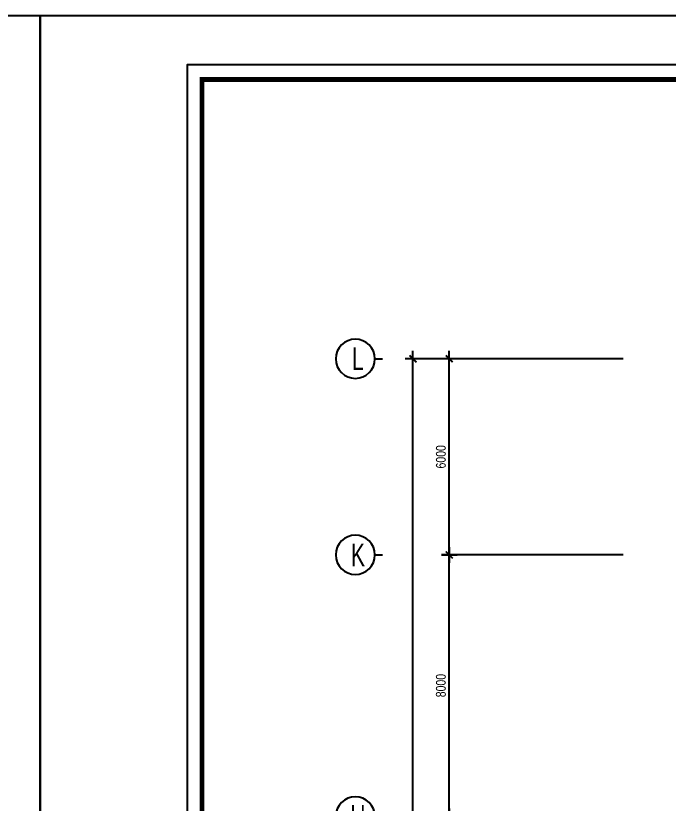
# Model space of a CAD drawing. Header units: metres. Extents: x 352651 to 1421851, y -87441 to -24441.
# Drawn here: x 1242901 to 1262872, y -48536 to -24441 of the extents above; entities that cross this region are included whole.
import ezdxf
from ezdxf.enums import TextEntityAlignment as Align

# ---------------------------------------------------------------- set-up
doc = ezdxf.new("R2010")
doc.units = ezdxf.units.M
doc.header["$LTSCALE"] = 300
doc.header["$MEASUREMENT"] = 0
doc.header["$PDMODE"] = 2
doc.linetypes.add('DASHED2', pattern=[0.375, 0.25, -0.125])
doc.layers.get('0').update_dxf_attribs({"linetype": 'CONTINUOUS'})
doc.layers.get('Defpoints').update_dxf_attribs({"linetype": 'CONTINUOUS'})
for name, color, linetype in [('0-TEXT', 7, 'CONTINUOUS'), ('0-THAY', 7, 'CONTINUOUS'), ('DIM', 1, 'CONTINUOUS'), ('HATCH', 145, 'CONTINUOUS'), ('TEXT', 4, 'CONTINUOUS'), ('THAY', 9, 'CONTINUOUS'), ('TUONG', 7, 'CONTINUOUS')]:
    doc.layers.add(name, color=color, linetype=linetype)
doc.styles.add('CHUKICHTHUOC', font='vnshx.shx', dxfattribs={"width": 0.8, "height": 300, "bigfont": '@extfont2.shx'})
doc.styles.add('CHUTENTRUC', font='VnAvantH.TTF', dxfattribs={"width": 0.8})
doc.dimstyles.new('150', dxfattribs={"dimscale": 150, "dimtxt": 2, "dimasz": 0.1, "dimexe": 1, "dimexo": 0, "dimgap": 0.7, "dimtad": 1, "dimdec": 0, "dimzin": 0, "dimdsep": 46, "dimtxsty": 'CHUKICHTHUOC', "dimblk": 'ARR', "dimcen": 0, "dimdle": 1, "dimclrd": 3, "dimclre": 3, "dimclrt": 3, "dimadec": 0, "dimazin": 0, "dimtfac": 1, "dimtdec": 0, "dimtix": 1, "dimtmove": 2, "dimatfit": 3, "dimldrblk": 'ARR', "dimfxl": 1, "dimtolj": 1, "dimtzin": 0, "dimarcsym": 0})

# ---------------------------------------------------------------- blocks, each defined once
blk = doc.blocks.new('ARR')
at = {"color": 1}
for p, q in [((-16, 0), (16, 0)), ((0, -16), (0, 16))]:
    blk.add_line(p, q, dxfattribs=at)
at = {"color": 3, "const_width": 3.6}
blk.add_lwpolyline([(-7.1, -7.1), (7.1, 7.1)], dxfattribs=at)
blk = doc.blocks.new('*D146')
at = {"layer": 'Defpoints', "color": 0, "transparency": 16777216}
for p in [(1256169, -34936), (1261490, -34936), (1261490, -40936)]:
    blk.add_point(p, dxfattribs=at)
at = {"layer": 'DIM', "color": 3, "lineweight": -2, "transparency": 16777216}
for p, q in [((1261490, -34936), (1256019, -34936)), ((1256169, -40921), (1256169, -34951)), ((1261490, -40936), (1256019, -40936))]:
    blk.add_line(p, q, dxfattribs=at)
at = {"layer": 'DIM', "color": 3, "lineweight": -2, "transparency": 16777216, "xscale": 15, "yscale": 15, "zscale": 15}
for p, rotation in [((1256169, -34936), 90), ((1256169, -40936), 270)]:
    blk.add_blockref('ARR', p, dxfattribs=dict(at, rotation=rotation))
at = {"layer": 'DIM', "color": 3, "transparency": 16777216, "insert": (1255914, -37936), "char_height": 300, "attachment_point": 5, "rotation": 90, "style": 'CHUKICHTHUOC'}
blk.add_mtext('\\A1;6000', dxfattribs=at)
blk = doc.blocks.new('*D147')
at = {"layer": 'Defpoints', "color": 0, "transparency": 16777216}
for p in [(1255058, -34936), (1261490, -34936), (1261490, -75936)]:
    blk.add_point(p, dxfattribs=at)
at = {"layer": 'DIM', "color": 3, "lineweight": -2, "transparency": 16777216}
for p, q in [((1261490, -34936), (1254908, -34936)), ((1255058, -75921), (1255058, -34951)), ((1261490, -75936), (1254908, -75936))]:
    blk.add_line(p, q, dxfattribs=at)
at = {"layer": 'DIM', "color": 3, "lineweight": -2, "transparency": 16777216, "xscale": 15, "yscale": 15, "zscale": 15}
for p, rotation in [((1255058, -34936), 90), ((1255058, -75936), 270)]:
    blk.add_blockref('ARR', p, dxfattribs=dict(at, rotation=rotation))
at = {"layer": 'DIM', "color": 3, "transparency": 16777216, "insert": (1254620, -53509), "char_height": 300, "attachment_point": 5, "rotation": 90, "style": 'CHUKICHTHUOC'}
blk.add_mtext('\\A1;41000', dxfattribs=at)
blk = doc.blocks.new('*D159')
at = {"layer": 'Defpoints', "color": 0, "transparency": 16777216}
for p in [(1256169, -40936), (1261490, -40936), (1261490, -48936)]:
    blk.add_point(p, dxfattribs=at)
at = {"layer": 'DIM', "color": 3, "lineweight": -2, "transparency": 16777216}
for p, q in [((1261490, -40936), (1256019, -40936)), ((1256169, -48921), (1256169, -40951)), ((1261490, -48936), (1256019, -48936))]:
    blk.add_line(p, q, dxfattribs=at)
at = {"layer": 'DIM', "color": 3, "lineweight": -2, "transparency": 16777216, "xscale": 15, "yscale": 15, "zscale": 15}
for p, rotation in [((1256169, -40936), 90), ((1256169, -48936), 270)]:
    blk.add_blockref('ARR', p, dxfattribs=dict(at, rotation=rotation))
at = {"layer": 'DIM', "color": 3, "transparency": 16777216, "insert": (1255914, -44936), "char_height": 300, "attachment_point": 5, "rotation": 90, "style": 'CHUKICHTHUOC'}
blk.add_mtext('\\A1;8000', dxfattribs=at)
blk = doc.blocks.new('TENTRUC')
at = {"layer": '0-THAY'}
blk.add_line((0, -1.4), (0, -0.4), dxfattribs=at)
blk.add_circle((0, -4), 2.6, dxfattribs=at)
at = {"layer": '0-TEXT', "style": 'CHUTENTRUC', "width": 0.7}
blk.add_attdef('E5', text='', height=3, dxfattribs=at).set_placement((0, -4), align=Align.MIDDLE_CENTER)

msp = doc.modelspace()

# ---------------------------------------------------------------- linework, layer by layer
for const_width in [150, 51.9]:
    msp.add_lwpolyline([(1248600.9, -85490.5), (1330800.9, -85490.5), (1330800.9, -26390.5), (1248600.9, -26390.5)], close=True, dxfattribs=dict(const_width=const_width))
at = {"layer": 'Defpoints', "linetype": 'DASHED2'}
for points in [[(1154550.9, -87440.5), (1243650.9, -87440.5), (1243650.9, -24440.5), (1154550.9, -24440.5)], [(1154550.9, -87440.5), (1243650.9, -87440.5), (1243650.9, -24440.5), (1154550.9, -24440.5)], [(1243650.9, -87440.5), (1332750.9, -87440.5), (1332750.9, -24440.5), (1243650.9, -24440.5)], [(1243650.9, -87440.5), (1332750.9, -87440.5), (1332750.9, -24440.5), (1243650.9, -24440.5)]]:
    msp.add_lwpolyline(points, close=True, dxfattribs=at)
at = {"layer": 'HATCH', "linetype": 'ByBlock'}
msp.add_lwpolyline([(1248150.9, -85940.5), (1331250.9, -85940.5), (1331250.9, -25940.5), (1248150.9, -25940.5)], close=True, dxfattribs=at)
at = {"layer": 'THAY', "linetype": 'ByBlock'}
msp.add_lwpolyline([(1248150.9, -85940.5), (1331250.9, -85940.5), (1331250.9, -25940.5), (1248150.9, -25940.5)], close=True, dxfattribs=at)
at = {"layer": 'TUONG'}
for points in [[(1154550.9, -87440.5), (1243650.9, -87440.5), (1243650.9, -24440.5), (1154550.9, -24440.5)], [(1243650.9, -87440.5), (1332750.9, -87440.5), (1332750.9, -24440.5), (1243650.9, -24440.5)]]:
    msp.add_lwpolyline(points, close=True, dxfattribs=at)

# ---------------------------------------------------------------- block references
at = {"layer": 'TEXT'}
ref = msp.add_blockref('TENTRUC', (1254218, -34936.2), dxfattribs=dict(at, xscale=-230.7692307692487, yscale=230.7692307692487, zscale=230.7692307692917, rotation=270))
ref.add_attrib('E5', 'l', dxfattribs={"layer": '0-TEXT', "height": 692.3, "style": 'CHUTENTRUC', "width": 0.7}).set_placement((1253373.7, -34936.2), align=Align.MIDDLE_CENTER)
ref = msp.add_blockref('TENTRUC', (1254218, -40936.2), dxfattribs=dict(at, xscale=-230.7692307692487, yscale=230.7692307692487, zscale=230.7692307692917, rotation=270))
ref.add_attrib('E5', 'k', dxfattribs={"layer": '0-TEXT', "height": 692.3, "style": 'CHUTENTRUC', "width": 0.7}).set_placement((1253373.7, -40936.2), align=Align.MIDDLE_CENTER)
ref = msp.add_blockref('TENTRUC', (1254218, -48936.2), dxfattribs=dict(at, xscale=-230.7692307692487, yscale=230.7692307692487, zscale=230.7692307692917, rotation=270))
ref.add_attrib('E5', 'h', dxfattribs={"layer": '0-TEXT', "height": 692.3, "style": 'CHUTENTRUC', "width": 0.7}).set_placement((1253373.7, -48936.2), align=Align.MIDDLE_CENTER)

# ---------------------------------------------------------------- dimensions: what is measured, and where the dimension line sits
at = {"layer": 'DIM'}
dim = msp.add_linear_dim(base=(1255057.7, -34936.2), p1=(1261489.7, -75936.2), p2=(1261489.7, -34936.2), angle=90, dimstyle='150', dxfattribs=at)
dim.commit()
dim.dimension.update_dxf_attribs({"geometry": '*D147', "text_midpoint": (1254620.2, -53508.6), "dimtype": 160})
for base, p1, p2, picture, middle in [((1256168.6, -34936.2), (1261489.7, -40936.2), (1261489.7, -34936.2), '*D146', (1255913.6, -37936.2)), ((1256168.6, -40936.2), (1261489.7, -48936.2), (1261489.7, -40936.2), '*D159', (1255913.6, -44936.2))]:
    dim = msp.add_linear_dim(base=base, p1=p1, p2=p2, angle=90, dimstyle='150', dxfattribs=at)
    dim.commit()
    dim.dimension.update_dxf_attribs({"geometry": picture, "text_midpoint": middle})

doc.saveas('drawing.dxf')
